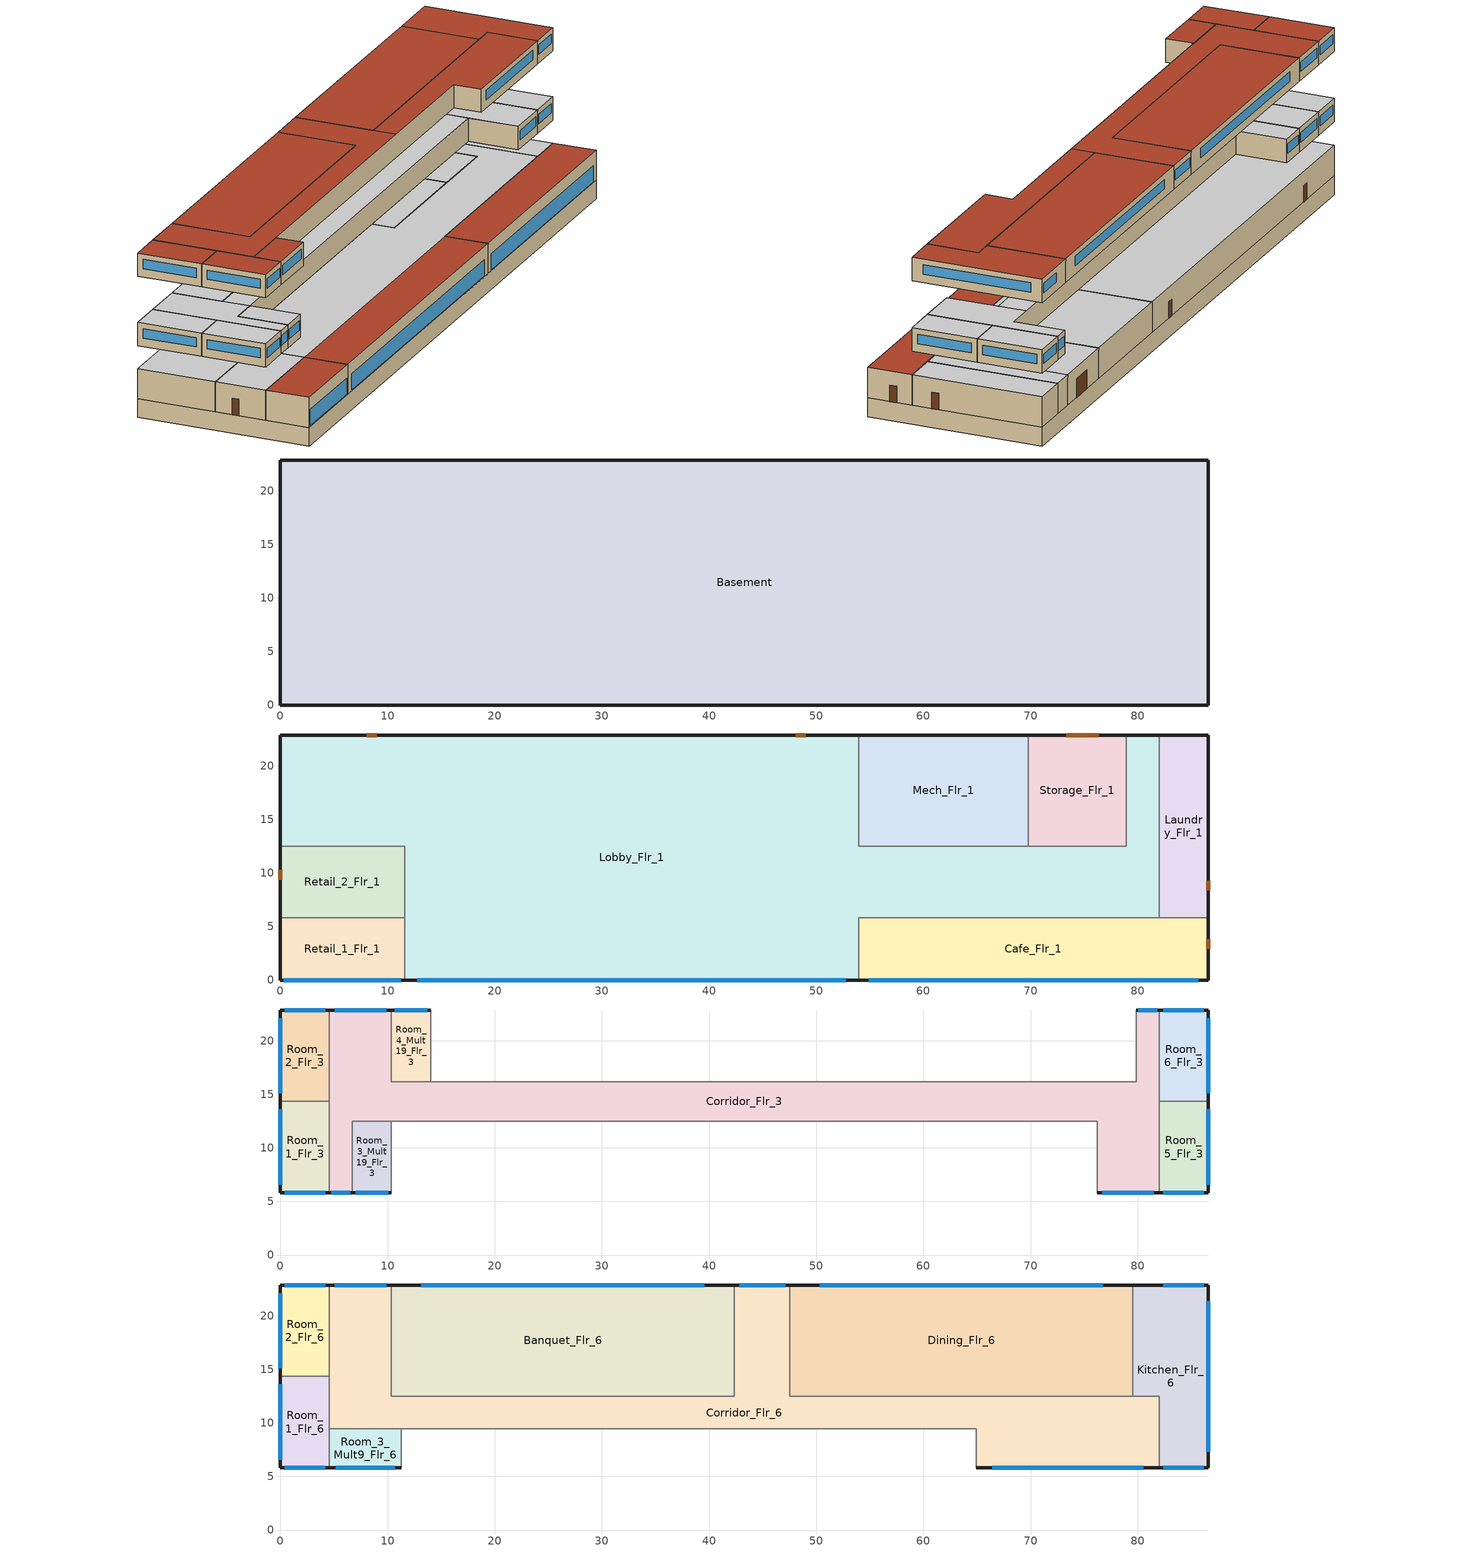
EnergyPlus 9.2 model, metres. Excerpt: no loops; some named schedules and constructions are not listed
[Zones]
Basement
 floor adiabatic (ext-floor-en-std-replaceme-res-replaceme): 86.56,22.86 86.56,0 0,0 0,22.86 z-2.44
 wall ground (Basement_Wall_Cfactor-en-std-replaceme-res-replaceme): 86.56,22.86 0,22.86 0,0 86.56,0 86.56,22.86 z-2.44:0
Retail_1_Flr_1
 floor to Basement (int-floor-en-std-replaceme-res-replaceme): 11.58,5.79 11.58,0 0,0 0,5.79 z0
 wall outside (ext-wall-en-std-replaceme-res-replaceme): 0,5.79 0,0 11.58,0 z0:3.96
 wall to Retail_2_Flr_1 (int-wall-res-replaceme): 11.58,5.79 0,5.79 z0:3.96
 wall to Lobby_Flr_1 (int-wall-res-replaceme): 11.58,0 11.58,5.79 z0:3.96
 window (ext-window-en-std-replaceme): 0.33,0 11.25,0 z0.15:2.29
 roof outside (ext-roof-en-std-replaceme-res-replaceme): 0,5.79 0,0 11.58,0 11.58,5.79 z3.96
Retail_2_Flr_1
 floor to Basement (int-floor-en-std-replaceme-res-replaceme): 11.58,12.5 11.58,5.79 0,5.79 0,12.5 z0
 wall outside (ext-wall-en-std-replaceme-res-replaceme): 0,12.5 0,5.79 z0:3.96
 wall to Lobby_Flr_1 (int-wall-res-replaceme): 11.58,5.79 11.58,12.5 0,12.5 z0:3.96
 door (ext-door-en-std-replaceme): 0,10.28 0,9.37 z0:2.13
 ceiling adiabatic (int-ceiling-en-std-replaceme-res-replaceme): 0,12.5 0,5.79 11.58,5.79 11.58,12.5 z3.96
Mech_Flr_1
 floor to Basement (int-floor-en-std-replaceme-res-replaceme): 69.8,22.86 69.8,12.5 53.95,12.5 53.95,22.86 z0
 wall outside (ext-wall-en-std-replaceme-res-replaceme): 69.8,22.86 53.95,22.86 z0:3.96
 wall to Storage_Flr_1 (int-wall-res-replaceme): 69.8,12.5 69.8,22.86 z0:3.96
 wall to Lobby_Flr_1 (int-wall-res-replaceme): 53.95,22.86 53.95,12.5 69.8,12.5 z0:3.96
 ceiling adiabatic (int-ceiling-en-std-replaceme-res-replaceme): 53.95,22.86 53.95,12.5 69.8,12.5 69.8,22.86 z3.96
Storage_Flr_1
 floor to Basement (int-floor-en-std-replaceme-res-replaceme): 78.94,22.86 78.94,12.5 69.8,12.5 69.8,22.86 z0
 wall outside (ext-wall-en-std-replaceme-res-replaceme): 78.94,22.86 69.8,22.86 z0:3.96
 wall to Lobby_Flr_1 (int-wall-res-replaceme): 69.8,12.5 78.94,12.5 78.94,22.86 z0:3.96
 door (ext-door-en-std-replaceme): 76.37,22.86 73.32,22.86 z0:2.44
 ceiling adiabatic (int-ceiling-en-std-replaceme-res-replaceme): 69.8,22.86 69.8,12.5 78.94,12.5 78.94,22.86 z3.96
Laundry_Flr_1
 floor to Basement (int-floor-en-std-replaceme-res-replaceme): 86.56,22.86 86.56,5.79 81.99,5.79 81.99,22.86 z0
 wall outside (ext-wall-en-std-replaceme-res-replaceme): 86.56,5.79 86.56,22.86 81.99,22.86 z0:3.96
 wall to Cafe_Flr_1 (int-wall-res-replaceme): 81.99,5.79 86.56,5.79 z0:3.96
 wall to Lobby_Flr_1 (int-wall-res-replaceme): 81.99,22.86 81.99,5.79 z0:3.96
 door (ext-door-en-std-replaceme): 86.56,8.36 86.56,9.28 z0:2.13
 ceiling adiabatic (int-ceiling-en-std-replaceme-res-replaceme): 81.99,22.86 81.99,5.79 86.56,5.79 86.56,22.86 z3.96
Cafe_Flr_1
 floor to Basement (int-floor-en-std-replaceme-res-replaceme): 86.56,5.79 86.56,0 53.95,0 53.95,5.79 z0
 wall outside (ext-wall-en-std-replaceme-res-replaceme): 53.95,0 86.56,0 86.56,5.79 z0:3.96
 wall to Lobby_Flr_1 (int-wall-res-replaceme): 81.99,5.79 53.95,5.79 53.95,0 z0:3.96
 window (ext-window-en-std-replaceme): 54.88,0 85.63,0 z0.15:2.29
 door (ext-door-en-std-replaceme): 86.56,2.9 86.56,3.81 z0:2.13
 roof outside (ext-roof-en-std-replaceme-res-replaceme): 53.95,5.79 53.95,0 86.56,0 86.56,5.79 z3.96
Lobby_Flr_1
 floor to Basement (int-floor-en-std-replaceme-res-replaceme): 0,12.5 0,22.86 53.95,22.86 53.95,0 11.58,0 11.58,12.5 z0; 53.95,12.5 78.94,12.5 78.94,22.86 81.99,22.86 81.99,5.79 53.95,5.79 z0
 wall outside (ext-wall-en-std-replaceme-res-replaceme): 53.95,22.86 0,22.86 0,12.5 / 81.99,22.86 78.94,22.86 / 11.58,0 53.95,0 z0:3.96
 window (ext-window-en-std-replaceme): 12.79,0 52.74,0 z0.15:2.29
 door (ext-door-en-std-replaceme): 49,22.86 48.09,22.86 / 8.99,22.86 8.08,22.86 z0:2.13
 ceiling adiabatic (int-ceiling-en-std-replaceme-res-replaceme): 0,12.5 11.58,12.5 11.58,5.79 81.99,5.79 81.99,22.86 78.94,22.86 78.94,12.5 53.95,12.5 53.95,22.86 0,22.86 z3.96
 roof outside (ext-roof-en-std-replaceme-res-replaceme): 11.58,5.79 11.58,0 53.95,0 53.95,5.79 z3.96
Room_1_Flr_3
 floor adiabatic (int-floor-en-std-replaceme-res-replaceme): 4.57,14.33 4.57,5.79 0,5.79 0,14.33 z7.01
 wall outside (ext-wall-en-std-replaceme-res-replaceme): 0,14.33 0,5.79 4.57,5.79 z7.01:10.06
 wall to Room_2_Flr_3 (int-wall-res-replaceme): 4.57,14.33 0,14.33 z7.01:10.06
 wall to Corridor_Flr_3 (int-wall-res-replaceme): 4.57,5.79 4.57,14.33 z7.01:10.06
 window (ext-window-en-std-replaceme): 0.4,5.79 4.17,5.79 / 0,13.58 0,6.54 z8.11:9.33
 ceiling adiabatic (int-ceiling-en-std-replaceme-res-replaceme): 0,14.33 0,5.79 4.57,5.79 4.57,14.33 z10.06
Room_2_Flr_3
 floor adiabatic (int-floor-en-std-replaceme-res-replaceme): 4.57,22.86 4.57,14.33 0,14.33 0,22.86 z7.01
 wall outside (ext-wall-en-std-replaceme-res-replaceme): 4.57,22.86 0,22.86 0,14.33 z7.01:10.06
 wall to Corridor_Flr_3 (int-wall-res-replaceme): 4.57,14.33 4.57,22.86 z7.01:10.06
 window (ext-window-en-std-replaceme): 4.17,22.86 0.4,22.86 / 0,22.11 0,15.07 z8.11:9.33
 ceiling adiabatic (int-ceiling-en-std-replaceme-res-replaceme): 0,22.86 0,14.33 4.57,14.33 4.57,22.86 z10.06
Room_3_Mult19_Flr_3
 floor adiabatic (int-floor-en-std-replaceme-res-replaceme): 10.36,12.5 10.36,5.79 6.71,5.79 6.71,12.5 z7.01
 wall outside (ext-wall-en-std-replaceme-res-replaceme): 6.71,5.79 10.36,5.79 z7.01:10.06
 wall adiabatic (int-wall-res-replaceme): 10.36,5.79 10.36,12.5 6.71,12.5 6.71,5.79 z7.01:10.06
 window (ext-window-en-std-replaceme): 7.03,5.79 10.04,5.79 z8.11:9.33
 ceiling adiabatic (int-ceiling-en-std-replaceme-res-replaceme): 6.71,12.5 6.71,5.79 10.36,5.79 10.36,12.5 z10.06
Room_4_Mult19_Flr_3
 floor adiabatic (int-floor-en-std-replaceme-res-replaceme): 14.02,22.86 14.02,16.15 10.36,16.15 10.36,22.86 z7.01
 wall outside (ext-wall-en-std-replaceme-res-replaceme): 14.02,22.86 10.36,22.86 z7.01:10.06
 wall adiabatic (int-wall-res-replaceme): 10.36,22.86 10.36,16.15 14.02,16.15 14.02,22.86 z7.01:10.06
 window (ext-window-en-std-replaceme): 13.7,22.86 10.68,22.86 z8.11:9.33
 ceiling adiabatic (int-ceiling-en-std-replaceme-res-replaceme): 10.36,22.86 10.36,16.15 14.02,16.15 14.02,22.86 z10.06
Room_5_Flr_3
 floor adiabatic (int-floor-en-std-replaceme-res-replaceme): 86.56,14.33 86.56,5.79 81.99,5.79 81.99,14.33 z7.01
 wall outside (ext-wall-en-std-replaceme-res-replaceme): 81.99,5.79 86.56,5.79 86.56,14.33 z7.01:10.06
 wall to Room_6_Flr_3 (int-wall-res-replaceme): 86.56,14.33 81.99,14.33 z7.01:10.06
 wall to Corridor_Flr_3 (int-wall-res-replaceme): 81.99,14.33 81.99,5.79 z7.01:10.06
 window (ext-window-en-std-replaceme): 86.56,6.54 86.56,13.58 / 82.39,5.79 86.16,5.79 z8.11:9.33
 ceiling adiabatic (int-ceiling-en-std-replaceme-res-replaceme): 81.99,14.33 81.99,5.79 86.56,5.79 86.56,14.33 z10.06
Room_6_Flr_3
 floor adiabatic (int-floor-en-std-replaceme-res-replaceme): 86.56,22.86 86.56,14.33 81.99,14.33 81.99,22.86 z7.01
 wall outside (ext-wall-en-std-replaceme-res-replaceme): 86.56,14.33 86.56,22.86 81.99,22.86 z7.01:10.06
 wall to Corridor_Flr_3 (int-wall-res-replaceme): 81.99,22.86 81.99,14.33 z7.01:10.06
 window (ext-window-en-std-replaceme): 86.16,22.86 82.39,22.86 / 86.56,15.07 86.56,22.11 z8.11:9.33
 ceiling adiabatic (int-ceiling-en-std-replaceme-res-replaceme): 81.99,22.86 81.99,14.33 86.56,14.33 86.56,22.86 z10.06
Corridor_Flr_3
 floor adiabatic (int-floor-en-std-replaceme-res-replaceme): 4.57,5.79 4.57,22.86 10.36,22.86 10.36,12.5 6.71,12.5 6.71,5.79 z7.01; 10.36,16.15 76.2,16.15 76.2,12.5 10.36,12.5 z7.01; 76.2,16.15 79.86,16.15 79.86,22.86 81.99,22.86 81.99,5.79 76.2,5.79 z7.01
 wall outside (ext-wall-en-std-replaceme-res-replaceme): 10.36,22.86 4.57,22.86 / 81.99,22.86 79.86,22.86 / 4.57,5.79 6.71,5.79 / 76.2,5.79 81.99,5.79 z7.01:10.06
 wall adiabatic (int-wall-res-replaceme): 6.71,5.79 6.71,12.5 76.2,12.5 76.2,5.79 / 79.86,22.86 79.86,16.15 10.36,16.15 10.36,22.86 z7.01:10.06
 window (ext-window-en-std-replaceme): 9.86,22.86 5.08,22.86 / 81.81,22.86 80.04,22.86 / 4.76,5.79 6.52,5.79 / 76.71,5.79 81.48,5.79 z8.11:9.33
 ceiling adiabatic (int-ceiling-en-std-replaceme-res-replaceme): 4.57,5.79 6.71,5.79 6.71,12.5 10.36,12.5 10.36,22.86 4.57,22.86 z10.06; 10.36,12.5 76.2,12.5 76.2,16.15 10.36,16.15 z10.06; 76.2,5.79 81.99,5.79 81.99,22.86 79.86,22.86 79.86,16.15 76.2,16.15 z10.06
Room_1_Flr_6
 floor adiabatic (int-floor-en-std-replaceme-res-replaceme): 4.57,14.33 4.57,5.79 0,5.79 0,14.33 z16.15
 wall outside (ext-wall-en-std-replaceme-res-replaceme): 0,14.33 0,5.79 4.57,5.79 z16.15:19.2
 wall to Room_2_Flr_6 (int-wall-res-replaceme): 4.57,14.33 0,14.33 z16.15:19.2
 wall adiabatic (int-wall-res-replaceme): 4.57,5.79 4.57,14.33 z16.15:19.2
 window (ext-window-en-std-replaceme): 0.4,5.79 4.17,5.79 / 0,13.58 0,6.54 z17.26:18.48
 roof outside (ext-roof-en-std-replaceme-res-replaceme): 0,14.33 0,5.79 4.57,5.79 4.57,14.33 z19.2
Room_2_Flr_6
 floor adiabatic (int-floor-en-std-replaceme-res-replaceme): 4.57,22.86 4.57,14.33 0,14.33 0,22.86 z16.15
 wall outside (ext-wall-en-std-replaceme-res-replaceme): 4.57,22.86 0,22.86 0,14.33 z16.15:19.2
 wall adiabatic (int-wall-res-replaceme): 4.57,14.33 4.57,22.86 z16.15:19.2
 window (ext-window-en-std-replaceme): 4.17,22.86 0.4,22.86 / 0,22.11 0,15.07 z17.26:18.48
 roof outside (ext-roof-en-std-replaceme-res-replaceme): 0,22.86 0,14.33 4.57,14.33 4.57,22.86 z19.2
Room_3_Mult9_Flr_6
 floor adiabatic (int-floor-en-std-replaceme-res-replaceme): 11.28,9.45 11.28,5.79 4.57,5.79 4.57,9.45 z16.15
 wall outside (ext-wall-en-std-replaceme-res-replaceme): 4.57,5.79 11.28,5.79 z16.15:19.2
 wall adiabatic (int-wall-res-replaceme): 11.28,5.79 11.28,9.45 4.57,9.45 4.57,5.79 z16.15:19.2
 window (ext-window-en-std-replaceme): 5.16,5.79 10.69,5.79 z17.26:18.48
 roof outside (ext-roof-en-std-replaceme-res-replaceme): 4.57,9.45 4.57,5.79 11.28,5.79 11.28,9.45 z19.2
Banquet_Flr_6
 floor adiabatic (int-floor-en-std-replaceme-res-replaceme): 42.37,22.86 42.37,12.5 10.36,12.5 10.36,22.86 z16.15
 wall outside (ext-wall-en-std-replaceme-res-replaceme): 42.37,22.86 10.36,22.86 z16.15:19.2
 wall to Corridor_Flr_6 (int-wall-res-replaceme): 10.36,22.86 10.36,12.5 42.37,12.5 42.37,22.86 z16.15:19.2
 window (ext-window-en-std-replaceme): 39.57,22.86 13.16,22.86 z17.26:18.48
 roof outside (ext-roof-en-std-replaceme-res-replaceme): 10.36,22.86 10.36,12.5 42.37,12.5 42.37,22.86 z19.2
Dining_Flr_6
 floor adiabatic (int-floor-en-std-replaceme-res-replaceme): 79.55,22.86 79.55,12.5 47.55,12.5 47.55,22.86 z16.15
 wall outside (ext-wall-en-std-replaceme-res-replaceme): 79.55,22.86 47.55,22.86 z16.15:19.2
 wall to Kitchen_Flr_6 (int-wall-res-replaceme): 79.55,12.5 79.55,22.86 z16.15:19.2
 wall adiabatic (int-wall-res-replaceme): 47.55,12.5 79.55,12.5 z16.15:19.2
 wall to Corridor_Flr_6 (int-wall-res-replaceme): 47.55,22.86 47.55,12.5 z16.15:19.2
 window (ext-window-en-std-replaceme): 76.75,22.86 50.35,22.86 z17.26:18.48
 roof outside (ext-roof-en-std-replaceme-res-replaceme): 47.55,22.86 47.55,12.5 79.55,12.5 79.55,22.86 z19.2
Kitchen_Flr_6
 floor adiabatic (int-floor-en-std-replaceme-res-replaceme): 79.55,12.5 79.55,22.86 86.56,22.86 86.56,5.79 81.99,5.79 81.99,12.5 z16.15
 wall outside (ext-wall-en-std-replaceme-res-replaceme): 81.99,5.79 86.56,5.79 86.56,22.86 79.55,22.86 z16.15:19.2
 wall adiabatic (int-wall-res-replaceme): 79.55,12.5 81.99,12.5 z16.15:19.2
 wall to Corridor_Flr_6 (int-wall-res-replaceme): 81.99,12.5 81.99,5.79 z16.15:19.2
 window (ext-window-en-std-replaceme): 86.16,22.86 82.39,22.86 / 86.56,7.29 86.56,21.37 / 82.39,5.79 86.16,5.79 z17.26:18.48
 roof outside (ext-roof-en-std-replaceme-res-replaceme): 79.55,12.5 81.99,12.5 81.99,5.79 86.56,5.79 86.56,22.86 79.55,22.86 z19.2
Corridor_Flr_6
 floor adiabatic (int-floor-en-std-replaceme-res-replaceme): 4.57,9.45 4.57,22.86 10.36,22.86 10.36,12.5 42.37,12.5 42.37,22.86 47.55,22.86 47.55,12.5 81.99,12.5 81.99,5.79 64.92,5.79 64.92,9.45 z16.15
 wall outside (ext-wall-en-std-replaceme-res-replaceme): 10.36,22.86 4.57,22.86 / 47.55,22.86 42.37,22.86 / 64.92,5.79 81.99,5.79 z16.15:19.2
 wall adiabatic (int-wall-res-replaceme): 81.99,12.5 47.55,12.5 / 4.57,22.86 4.57,9.45 64.92,9.45 64.92,5.79 z16.15:19.2
 window (ext-window-en-std-replaceme): 9.86,22.86 5.08,22.86 / 47.09,22.86 42.82,22.86 / 66.42,5.79 80.5,5.79 z17.26:18.48
 roof outside (ext-roof-en-std-replaceme-res-replaceme): 4.57,9.45 47.55,9.45 47.55,22.86 42.37,22.86 42.37,12.5 10.36,12.5 10.36,22.86 4.57,22.86 z19.2; 47.55,9.45 64.92,9.45 64.92,5.79 81.99,5.79 81.99,12.5 47.55,12.5 z19.2
[Building]
BASEHotelLarge: North Axis=0; Terrain=City; Loads Convergence Tolerance Value=0.04; Temperature Convergence Tolerance Value=0.2; Solar Distribution=FullInteriorAndExterior; Maximum Number of Warmup Days=25; Minimum Number of Warmup Days=6
[Site:Location]
New.York-John.F.Kennedy.Intl.AP_NY_USA WMO=744860: Latitude=40.66; Longitude=-73.8; Time Zone=-5; Elevation=7
[SizingPeriod:DesignDay] Day of Month=21; DryBulb Temperature Range Modifier Type=DefaultMultipliers; Humidity Condition Type=Wetbulb; Barometric Pressure=101241; Rain Indicator=No; Snow Indicator=No; Daylight Saving Time Indicator=No
Name | Month | Day Type | Maximum DryBulb Temperature | Daily DryBulb Temperature Range | Wetbulb or DewPoint at Maximum DryBulb | Wind Speed | Wind Direction | Solar Model Indicator | Sky Clearness | ASHRAE Clear Sky Optical Depth for Beam Irradiance taub | ASHRAE Clear Sky Optical Depth for Diffuse Irradiance taud
New.York-John.F.Kennedy.Intl.AP_NY_USA Ann Htg 99.6% Condns DB | 1 | WinterDesignDay | -10.7 | 0 | -10.7 | 7.5 | 320 | ASHRAEClearSky | 0
New.York-John.F.Kennedy.Intl.AP_NY_USA Ann Clg .4% Condns DB=>MWB | 7 | SummerDesignDay | 32.1 | 7.4 | 23.1 | 5.6 | 230 | ASHRAETau |  | 0.541 | 1.8
[Site:GroundTemperature:FCfactorMethod]
January Ground Temperature=14; February Ground Temperature=7.3; March Ground Temperature=3.3; April Ground Temperature=1.2; May Ground Temperature=-0.2; June Ground Temperature=5.6; July Ground Temperature=10.9; August Ground Temperature=16.1; September Ground Temperature=21.7; October Ground Temperature=25; November Ground Temperature=24.8; December Ground Temperature=19.9
[Site:WaterMainsTemperature]
Calculation Method=Correlation; Annual Average Outdoor Air Temperature=12.4667; Maximum Difference In Monthly Average Outdoor Air Temperatures=25.2
[Material]
Std Wood 6inch: Roughness=MediumSmooth; Thickness=0.15; Conductivity=0.12; Density=540; Specific Heat=1210; Thermal Absorptance=0.9; Solar Absorptance=0.7; Visible Absorptance=0.7
[Construction]
InteriorFurnishings: Std Wood 6inch
[Zone] Type=1; Ceiling Height=-9999; Floor Area=autocalculate; Part of Total Floor Area=Yes
Name | Multiplier | Volume
Basement | 1 | 4826.41
Retail_1_Flr_1 | 1 | 265.7636
Retail_2_Flr_1 | 1 | 307.7552
Mech_Flr_1 | 1 | 650.7972
Storage_Flr_1 | 1 | 375.4741
Laundry_Flr_1 | 1 | 309.2236
Cafe_Flr_1 | 1 | 748.3463
Lobby_Flr_1 | 1 | 5183.56
Room_1_Flr_3; Room_5_Flr_3 | 4 | 118.9391
Room_2_Flr_3; Room_6_Flr_3 | 4 | 118.9252
Room_3_Mult19_Flr_3 | 76 | 74.7487
Room_4_Mult19_Flr_3 | 76 | 74.7691
Corridor_Flr_3 | 4 | 1186.91
Room_1_Flr_6 | 1 | 118.9391
Room_2_Flr_6 | 1 | 118.9252
Room_3_Mult9_Flr_6 | 9 | 74.7691
Banquet_Flr_6; Dining_Flr_6 | 1 | 1010.89
Kitchen_Flr_6 | 1 | 314.872
Corridor_Flr_6 | 1 | 1256.16
[InternalMass] Construction=InteriorFurnishings
Name | Zone or ZoneList | Surface Area
Basement_InternalMass_1 | Basement | 3957.66
Retail_1_Flr_1_InternalMass_1 | Retail_1_Flr_1 | 134.1427
Retail_2_Flr_1_InternalMass_1 | Retail_2_Flr_1 | 155.3378
Mech_Flr_1_InternalMass_1 | Mech_Flr_1 | 328.4864
Storage_Flr_1_InternalMass_1 | Storage_Flr_1 | 189.5185
Laundry_Flr_1_InternalMass_1 | Laundry_Flr_1 | 156.0789
Cafe_Flr_1_InternalMass_1 | Cafe_Flr_1 | 377.7238
Lobby_Flr_1_InternalMass_1 | Lobby_Flr_1 | 2616.37
Room_1_Flr_3_InternalMass_1 | Room_1_Flr_3 | 78.044
Room_2_Flr_3_InternalMass_1 | Room_2_Flr_3 | 78.0349
Room_3_Mult19_Flr_3_InternalMass_1 | Room_3_Mult19_Flr_3 | 49.0477
Room_4_Mult19_Flr_3_InternalMass_1 | Room_4_Mult19_Flr_3 | 49.0611
Room_5_Flr_3_InternalMass_1 | Room_5_Flr_3 | 78.044
Room_6_Flr_3_InternalMass_1 | Room_6_Flr_3 | 78.0349
Corridor_Flr_3_InternalMass_1 | Corridor_Flr_3 | 778.8094
Room_1_Flr_6_InternalMass_1 | Room_1_Flr_6 | 78.044
Room_2_Flr_6_InternalMass_1 | Room_2_Flr_6 | 78.0349
Room_3_Mult9_Flr_6_InternalMass_1 | Room_3_Mult9_Flr_6 | 49.0611
Banquet_Flr_6_InternalMass_1 | Banquet_Flr_6 | 663.3149
Dining_Flr_6_InternalMass_1 | Dining_Flr_6 | 663.3149
Kitchen_Flr_6_InternalMass_1 | Kitchen_Flr_6 | 206.6089
Corridor_Flr_6_InternalMass_1 | Corridor_Flr_6 | 824.2494
[People] Number of People Calculation Method=People; Fraction Radiant=0.3; Sensible Heat Fraction=AUTOCALCULATE; Activity Level Schedule=ACTIVITY_SCH; Enable ASHRAE 55 Comfort Warnings=No; Mean Radiant Temperature Calculation Type=ZoneAveraged; Work Efficiency Schedule=WORK_EFF_SCH; Clothing Insulation Calculation Method=ClothingInsulationSchedule; Clothing Insulation Schedule=CLOTHING_SCH; Air Velocity Schedule=AIR_VELO_SCH; Thermal Comfort Model 1 Type=FANGER
Name | Zone or ZoneList | Number of People Schedule | Number of People
Basement People | Basement | BLDG_OCC_SCH | 106.499
Retail_1_Flr_1 People | Retail_1_Flr_1 | BLDG_OCC_SCH | 10.829
Retail_2_Flr_1 People | Retail_2_Flr_1 | BLDG_OCC_SCH | 12.54
Laundry_Flr_1 People | Laundry_Flr_1 | BLDG_OCC_SCH | 8.4
Cafe_Flr_1 People | Cafe_Flr_1 | BLDG_OCC_SCH | 142.3
Lobby_Flr_1 People | Lobby_Flr_1 | BLDG_OCC_SCH | 422.435
Room_1_Flr_3 People | Room_1_Flr_3 | GuestRoom_Occ_Sch | 1.5
Room_2_Flr_3 People | Room_2_Flr_3 | GuestRoom_Occ_Sch | 1.5
Room_3_Mult19_Flr_3 People | Room_3_Mult19_Flr_3 | ALWAYS_OFF | 1.5
Room_4_Mult19_Flr_3 People | Room_4_Mult19_Flr_3 | GuestRoom_Occ_Sch | 1.5
Room_5_Flr_3 People | Room_5_Flr_3 | GuestRoom_Occ_Sch | 1.5
Room_6_Flr_3 People | Room_6_Flr_3 | GuestRoom_Occ_Sch | 1.5
Room_1_Flr_6 People | Room_1_Flr_6 | GuestRoom_Occ_Sch | 1.5
Room_2_Flr_6 People | Room_2_Flr_6 | GuestRoom_Occ_Sch | 1.5
Room_3_Mult9_Flr_6 People | Room_3_Mult9_Flr_6 | GuestRoom_Occ_Sch | 1.5
Banquet_Flr_6 People | Banquet_Flr_6 | BLDG_OCC_SCH | 249.896
Dining_Flr_6 People | Dining_Flr_6 | BLDG_OCC_SCH | 249.896
Kitchen_Flr_6 People | Kitchen_Flr_6 | BLDG_OCC_SCH | 22.238
[Lights] Design Level Calculation Method=Watts/Area; Return Air Fraction=0; Fraction Radiant=0.7; Fraction Visible=0.2; Fraction Replaceable=1; EndUse Subcategory=LightsWired; Return Air Fraction Calculated from Plenum Temperature=No
Name | Zone or ZoneList | Schedule | Watts per Zone Floor Area
Basement_Lights | Basement | BLDG_LIGHT_OFFICE_BSMT_SCH | 6.8889
Retail_1_Flr_1_Lights | Retail_1_Flr_1 | BLDG_LIGHT_SCH | 9.04168
Retail_2_Flr_1_Lights | Retail_2_Flr_1 | BLDG_LIGHT_SCH | 9.04168
Mech_Flr_1_Lights | Mech_Flr_1 | BLDG_LIGHT_MECHANIC_SCH | 10.2257
Storage_Flr_1_Lights | Storage_Flr_1 | BLDG_LIGHT_STORAGE_SCH | 4.09029
Laundry_Flr_1_Lights | Laundry_Flr_1 | BLDG_LIGHT_Misc_SCH | 5.70487
Cafe_Flr_1_Lights | Cafe_Flr_1 | BLDG_LIGHT_Misc_SCH | 6.45835
Lobby_Flr_1_Lights | Lobby_Flr_1 | BLDG_LIGHT_SCH | 5.48959
Room_1_Flr_3_Lights | Room_1_Flr_3 | BLDG_LIGHT_GUESTROOM_SCH | 4.4132
Room_2_Flr_3_Lights | Room_2_Flr_3 | BLDG_LIGHT_GUESTROOM_SCH | 4.4132
Room_3_Mult19_Flr_3_Lights | Room_3_Mult19_Flr_3 | BLDG_LIGHT_GUESTROOM_SCH | 4.4132
Room_4_Mult19_Flr_3_Lights | Room_4_Mult19_Flr_3 | BLDG_LIGHT_GUESTROOM_SCH | 4.4132
Room_5_Flr_3_Lights | Room_5_Flr_3 | BLDG_LIGHT_GUESTROOM_SCH | 4.4132
Room_6_Flr_3_Lights | Room_6_Flr_3 | BLDG_LIGHT_GUESTROOM_SCH | 4.4132
Corridor_Flr_3_Lights | Corridor_Flr_3 | BLDG_LIGHT_CORRIDOR_SCH | 4.4132
Room_1_Flr_6_Lights | Room_1_Flr_6 | BLDG_LIGHT_GUESTROOM_SCH | 4.4132
Room_2_Flr_6_Lights | Room_2_Flr_6 | BLDG_LIGHT_GUESTROOM_SCH | 4.4132
Room_3_Mult9_Flr_6_Lights | Room_3_Mult9_Flr_6 | BLDG_LIGHT_GUESTROOM_SCH | 4.4132
Banquet_Flr_6_Lights | Banquet_Flr_6 | BLDG_LIGHT_Misc_SCH | 6.45835
Dining_Flr_6_Lights | Dining_Flr_6 | BLDG_LIGHT_Misc_SCH | 6.45835
Kitchen_Flr_6_Lights | Kitchen_Flr_6 | BLDG_LIGHT_Misc_SCH | 11.7327
Corridor_Flr_6_Lights | Corridor_Flr_6 | BLDG_LIGHT_CORRIDOR_SCH | 4.4132
[ElectricEquipment] Design Level Calculation Method=EquipmentLevel
Name | Zone or ZoneList | Schedule | Design Level | Fraction Latent | Fraction Radiant | Fraction Lost | EndUse Subcategory
Basement_MiscPlug_Equip | Basement | BASEMENT_EQUIP_SCH | 10646.1 | 0 | 0.5 | 0 | MiscPlug
Retail_1_Flr_1_MiscPlug_Equip | Retail_1_Flr_1 | BLDG_EQUIP_SCH | 721.6879 | 0 | 0.5 | 0 | MiscPlug
Retail_2_Flr_1_MiscPlug_Equip | Retail_2_Flr_1 | BLDG_EQUIP_SCH | 835.7173 | 0 | 0.5 | 0 | MiscPlug
Mech_Flr_1_MiscPlug_Equip | Mech_Flr_1 | BLDG_EQUIP_SCH | 883.6283 | 0 | 0.5 | 0 | MiscPlug
Storage_Flr_1_MiscPlug_Equip | Storage_Flr_1 | BLDG_EQUIP_SCH | 254.9024 | 0 | 0.5 | 0 | MiscPlug
Laundry_Flr_1_MiscPlug_Equip | Laundry_Flr_1 | BLDG_EQUIP_SCH | 4813.47 | 0 | 0.5 | 0 | MiscPlug
Cafe_Flr_1_MiscPlug_Equip | Cafe_Flr_1 | BLDG_EQUIP_SCH | 1016.08 | 0 | 0.5 | 0 | MiscPlug
Lobby_Flr_1_MiscPlug_Equip | Lobby_Flr_1 | BLDG_EQUIP_SCH | 10557.1 | 0 | 0.5 | 0 | MiscPlug
Room_1_Flr_3_PlugMisc_Equip | Room_1_Flr_3 | Guestroom_Eqp_Sch_Adva | 263.3986 | 0 | 0.5 | 0 | MiscPlug
Room_2_Flr_3_PlugMisc_Equip | Room_2_Flr_3 | Guestroom_Eqp_Sch_Adva | 263.3678 | 0 | 0.5 | 0 | MiscPlug
Room_3_Mult19_Flr_3_PlugMisc_Equip | Room_3_Mult19_Flr_3 | Guestroom_Eqp_Sch_Adva | 257.9908 | 0 | 0.5 | 0 | MiscPlug
Room_4_Mult19_Flr_3_PlugMisc_Equip | Room_4_Mult19_Flr_3 | Guestroom_Eqp_Sch_Adva | 258.0614 | 0 | 0.5 | 0 | MiscPlug
Room_5_Flr_3_PlugMisc_Equip | Room_5_Flr_3 | Guestroom_Eqp_Sch_Adva | 263.3986 | 0 | 0.5 | 0 | MiscPlug
Room_6_Flr_3_PlugMisc_Equip | Room_6_Flr_3 | Guestroom_Eqp_Sch_Adva | 263.3678 | 0 | 0.5 | 0 | MiscPlug
Room_1_Flr_6_PlugMisc_Equip | Room_1_Flr_6 | Guestroom_Eqp_Sch_Adva | 263.3986 | 0 | 0.5 | 0 | MiscPlug
Room_2_Flr_6_PlugMisc_Equip | Room_2_Flr_6 | Guestroom_Eqp_Sch_Adva | 263.3678 | 0 | 0.5 | 0 | MiscPlug
Room_3_Mult9_Flr_6_PlugMisc_Equip | Room_3_Mult9_Flr_6 | Guestroom_Eqp_Sch_Adva | 258.0614 | 0 | 0.5 | 0 | MiscPlug
Banquet_Flr_6_MiscPlug_Equip | Banquet_Flr_6 | Kitchen_Elec_Equip_SCH | 22493 | 0 | 0.5 | 0 | Cooking
Dining_Flr_6_MiscPlug_Equip | Dining_Flr_6 | Kitchen_Elec_Equip_SCH | 22493 | 0 | 0.5 | 0 | Cooking
Kitchen_Flr_6_MiscElec_Equip | Kitchen_Flr_6 | Kitchen_Elec_Equip_SCH | 52482.8 | 0.2 | 0.5 | 0.1 | Cooking
Kitchen_Flr_6_Reach-in-Freezer | Kitchen_Flr_6 | Always_on | 277.5 | 0 | 0.25 | 0 | ReachInFreezer
Kitchen_Flr_6_Reach-in-Refrigerator | Kitchen_Flr_6 | Always_on | 156.7 | 0 | 0.25 | 0 | ReachInRefrigerator
[GasEquipment] Design Level Calculation Method=EquipmentLevel
Name | Zone or ZoneList | Schedule | Design Level | Fraction Latent | Fraction Radiant | Fraction Lost | EndUse Subcategory
Laundry_Flr_1_MiscGas_Equip | Laundry_Flr_1 | BLDG_EQUIP_SCH | 41817.4 | 0 | 0.5 | 0 | Laundry
Kitchen_Flr_6_MiscGas_Equip | Kitchen_Flr_6 | Kitchen_Gas_Equip_SCH | 249920 | 0.1 | 0.2 | 0.7 | Cooking
[Daylighting:Controls] Daylighting Method=SplitFlux; Lighting Control Type=Continuousoff; Minimum Input Power Fraction for Continuous or ContinuousOff Dimming Control=0.2; Minimum Light Output Fraction for Continuous or ContinuousOff Dimming Control=0.2; Number of Stepped Control Steps=3; Probability Lighting will be Reset When Needed in Manual Stepped Control=1; Maximum Allowable Discomfort Glare Index=22
Name | Zone | Glare Calculation Daylighting Reference Point | Glare Calculation Azimuth Angle of View Direction Clockwise from Zone yAxis | Daylighting Reference Point 1 | Fraction of Zone Controlled by Reference Point 1 | Illuminance Setpoint at Reference Point 1 | Daylighting Reference Point 2 | Fraction of Zone Controlled by Reference Point 2 | Illuminance Setpoint at Reference Point 2
Lobby_Flr_1_DaylCtrl | Lobby_Flr_1 | Lobby_Flr_1_DaylRefPt1 | 180 | Lobby_Flr_1_DaylRefPt1 | 0.07 | 269 | Lobby_Flr_1_DaylRefPt2 | 0.07 | 269
Cafe_Flr_1_DaylCtrl | Cafe_Flr_1 | Cafe_Flr_1_DaylRefPt1 | 180 | Cafe_Flr_1_DaylRefPt1 | 0.39 | 215 | Cafe_Flr_1_DaylRefPt2 | 0.39 | 215
Dining_Flr_6_DaylCtrl | Dining_Flr_6 | Dining_Flr_6_DaylRefPt1 | 0 | Dining_Flr_6_DaylRefPt1 | 0.2 | 215 | Dining_Flr_6_DaylRefPt2 | 0.2 | 215
Banquet_Flr_6_DaylCtrl | Banquet_Flr_6 | Banquet_Flr_6_DaylRefPt1 | 0 | Banquet_Flr_6_DaylRefPt1 | 0.2 | 215 | Banquet_Flr_6_DaylRefPt2 | 0.2 | 215
[ZoneInfiltration:DesignFlowRate] Schedule=INFIL_QUARTER_ON_SCH; Design Flow Rate Calculation Method=Flow/ExteriorArea; Constant Term Coefficient=1; Temperature Term Coefficient=0; Velocity Term Coefficient=0; Velocity Squared Term Coefficient=0
Name | Zone or ZoneList | Flow per Exterior Surface Area
Retail_1_Flr_1_Infiltration | Retail_1_Flr_1 | 0.00056896
Retail_2_Flr_1_Infiltration | Retail_2_Flr_1 | 0.00056896
Mech_Flr_1_Infiltration | Mech_Flr_1 | 0.00056896
Storage_Flr_1_Infiltration | Storage_Flr_1 | 0.00056896
Laundry_Flr_1_Infiltration | Laundry_Flr_1 | 0.00056896
Cafe_Flr_1_Infiltration | Cafe_Flr_1 | 0.00056896
Lobby_Flr_1_Infiltration | Lobby_Flr_1 | 0.00056896
Room_1_Flr_3_Infiltration | Room_1_Flr_3 | 0.00056896
Room_2_Flr_3_Infiltration | Room_2_Flr_3 | 0.00056896
Room_3_Mult19_Flr_3_Infiltration | Room_3_Mult19_Flr_3 | 0.00056896
Room_4_Mult19_Flr_3_Infiltration | Room_4_Mult19_Flr_3 | 0.00056896
Room_5_Flr_3_Infiltration | Room_5_Flr_3 | 0.00056896
Room_6_Flr_3_Infiltration | Room_6_Flr_3 | 0.00056896
Corridor_Flr_3_Infiltration | Corridor_Flr_3 | 0.00056896
Room_1_Flr_6_Infiltration | Room_1_Flr_6 | 0.000287837
Room_2_Flr_6_Infiltration | Room_2_Flr_6 | 0.000287837
Room_3_Mult9_Flr_6_Infiltration | Room_3_Mult9_Flr_6 | 0.000258592
Banquet_Flr_6_Infiltration | Banquet_Flr_6 | 0.000129325
Dining_Flr_6_Infiltration | Dining_Flr_6 | 0.000129325
Kitchen_Flr_6_Infiltration | Kitchen_Flr_6 | 0.000260641
Corridor_Flr_6_Infiltration | Corridor_Flr_6 | 9.77473e-05
[ZoneVentilation:WindandStackOpenArea] Opening Area=0.02; Opening Area Fraction Schedule=Sliding_Doors_Ventilation_Availability_SCH; Opening Effectiveness=autocalculate; Height Difference=9.6007; Discharge Coefficient for Opening=autocalculate; Minimum Indoor Temperature=18.89; Maximum Indoor Temperature=25.56; Delta Temperature=-100; Minimum Outdoor Temperature=15.56; Maximum Outdoor Temperature=26.67; Maximum Wind Speed=40
Name | Zone | Effective Angle
ROOM_1_FLR_3 Sliding Door Ventilation | ROOM_1_FLR_3 | 180
ROOM_2_FLR_3 Sliding Door Ventilation | ROOM_2_FLR_3 | 0
ROOM_3_MULT19_FLR_3 Sliding Door Ventilation | ROOM_3_MULT19_FLR_3 | 180
ROOM_4_MULT19_FLR_3 Sliding Door Ventilation | ROOM_4_MULT19_FLR_3 | 0
ROOM_5_FLR_3 Sliding Door Ventilation | ROOM_5_FLR_3 | 180
ROOM_6_FLR_3 Sliding Door Ventilation | ROOM_6_FLR_3 | 0
ROOM_1_FLR_6 Sliding Door Ventilation | ROOM_1_FLR_6 | 180
ROOM_2_FLR_6 Sliding Door Ventilation | ROOM_2_FLR_6 | 0
ROOM_3_MULT9_FLR_6 Sliding Door Ventilation | ROOM_3_MULT9_FLR_6 | 180
[Exterior:Lights]
Exterior Facade Lighting: Schedule=Exterior_Lgt_ALWAYS_ON; Design Level=11632.5; Control Option=AstronomicalClock; EndUse Subcategory=General
[Exterior:FuelEquipment] Fuel Use Type=Electricity
Name | Schedule | Design Level | EndUse Subcategory
Elevators | BLDG_ELEVATORS | 122222 | ElevatorLift
Elevators_Lights_Fan | ELEV_LIGHT_FAN_SCH_ADD_DF | 375.9 | ElevatorLightsFan
[HVACTemplate:Thermostat] Heating Setpoint Schedule=HTGSETP_SCH; Cooling Setpoint Schedule=CLGSETP_SCH
dual_thermostat_Basement; dual_thermostat_Retail_1_Flr_1; dual_thermostat_Retail_2_Flr_1; dual_thermostat_Mech_Flr_1; dual_thermostat_Storage_Flr_1; dual_thermostat_Laundry_Flr_1; dual_thermostat_Cafe_Flr_1; dual_thermostat_Lobby_Flr_1; dual_thermostat_Room_1_Flr_3; dual_thermostat_Room_2_Flr_3; dual_thermostat_Room_3_Mult19_Flr_3; dual_thermostat_Room_4_Mult19_Flr_3; dual_thermostat_Room_5_Flr_3; dual_thermostat_Room_6_Flr_3
[HVACTemplate:Zone:IdealLoadsAirSystem] System Availability Schedule=ALWAYS_ON; Maximum Heating Supply Air Temperature=40; Minimum Cooling Supply Air Temperature=12.8; Maximum Heating Supply Air Humidity Ratio=0.008; Minimum Cooling Supply Air Humidity Ratio=0.0085; Heating Limit=LimitFlowRateAndCapacity; Maximum Heating Air Flow Rate=autosize; Maximum Sensible Heating Capacity=autosize; Cooling Limit=LimitFlowRateAndCapacity; Maximum Cooling Air Flow Rate=autosize; Maximum Total Cooling Capacity=autosize; Heating Availability Schedule=ALWAYS_ON; Cooling Availability Schedule=ALWAYS_ON; Dehumidification Control Type=ConstantSensibleHeatRatio; Cooling Sensible Heat Ratio=0.7; Humidification Control Type=None; Humidification Setpoint=65; Outdoor Air Flow Rate per Person=0.00944; Outdoor Air Flow Rate per Zone=0; Demand Controlled Ventilation Type=None; Outdoor Air Economizer Type=DifferentialDrybulb; Heat Recovery Type=None; Sensible Heat Recovery Effectiveness=0.7; Latent Heat Recovery Effectiveness=0.65
Name | Template Thermostat | Outdoor Air Method | Outdoor Air Flow Rate per Zone Floor Area
Basement | dual_thermostat_Basement | Sum | 0.000431633
Retail_1_Flr_1 | dual_thermostat_Retail_1_Flr_1 | Sum | 0.00118064
Retail_2_Flr_1 | dual_thermostat_Retail_2_Flr_1 | Sum | 0.00118064
Mech_Flr_1 | dual_thermostat_Mech_Flr_1 | Sum | 0
Storage_Flr_1 | dual_thermostat_Storage_Flr_1 | Sum | 0.000609365
Laundry_Flr_1 | dual_thermostat_Laundry_Flr_1 | Sum | 0
Cafe_Flr_1 | dual_thermostat_Cafe_Flr_1 | Sum | 0.000914047
Lobby_Flr_1 | dual_thermostat_Lobby_Flr_1 | Sum | 0.00144724
Room_1_Flr_3 | dual_thermostat_Room_1_Flr_3 | Flow/Area | 0.000395372
Room_2_Flr_3 | dual_thermostat_Room_2_Flr_3 | Flow/Area | 0.000395372
Room_3_Mult19_Flr_3 | dual_thermostat_Room_3_Mult19_Flr_3 | Flow/Area | 0.000448954
Room_4_Mult19_Flr_3 | dual_thermostat_Room_4_Mult19_Flr_3 | Flow/Area | 0.000448954
Room_5_Flr_3 | dual_thermostat_Room_5_Flr_3 | Flow/Area | 0.000395372
Room_6_Flr_3 | dual_thermostat_Room_6_Flr_3 | Flow/Area | 0.000395372
Corridor_Flr_3 | dual_thermostat_Corridor_Flr_3 | Sum | 0.000304682
Room_1_Flr_6 | dual_thermostat_Room_1_Flr_6 | Flow/Area | 0.000395372
Room_2_Flr_6 | dual_thermostat_Room_2_Flr_6 | Flow/Area | 0.000395372
Room_3_Mult9_Flr_6 | dual_thermostat_Room_3_Mult9_Flr_6 | Flow/Area | 0.000448954
Banquet_Flr_6 | dual_thermostat_Banquet_Flr_6 | Sum | 0.00358002
Dining_Flr_6 | dual_thermostat_Dining_Flr_6 | Sum | 0.00358002
Kitchen_Flr_6 | dual_thermostat_Kitchen_Flr_6 | Sum | 0.00355463
Corridor_Flr_6 | dual_thermostat_Corridor_Flr_6 | Sum | 0.000304682
[WaterHeater:Mixed] Deadband Temperature Difference=2; Maximum Temperature Limit=82.2222; Heater Control Type=Cycle; Heater Minimum Capacity=0; Off Cycle Parasitic Heat Fraction to Tank=0; Ambient Temperature Indicator=Zone
Name | Tank Volume | Setpoint Temperature Schedule | Heater Maximum Capacity | Heater Fuel Type | Heater Thermal Efficiency | Off Cycle Parasitic Fuel Type | Ambient Temperature Zone | Off Cycle Loss Coefficient to Ambient Temperature | On Cycle Loss Coefficient to Ambient Temperature | Peak Use Flow Rate | Use Flow Rate Fraction Schedule | Cold Water Supply Temperature Schedule
SHW Booster Water Heater | 0.0227125 | Booster Water Setpoint Temp Schedule | 8000 | Electricity | 1 | Electricity | KITCHEN_FLR_6 | 1.05316 | 1.05316 | 8.391e-05 | BLDG_SWH_SCH | Booster Water Inlet Temp Schedule
SWH Laundry | 1.13562 | Laundry Setpoint Temp Schedule | 87921.32 | NaturalGas | 0.803989 | NaturalGas | BASEMENT | 11.2541 | 11.2541 | 0.00193027 | LAUNDRY_SWH_SCH
[EnergyManagementSystem:Sensor] OutputVariable or OutputMeter=Zone Ventilation Standard Density Volume Flow Rate
Name | OutputVariable or OutputMeter Index Key
ROOM_3_MULT19_FLR_3_Sliding_Door_Ventilation_Sensor | ROOM_3_MULT19_FLR_3
ROOM_4_MULT19_FLR_3_Sliding_Door_Ventilation_Sensor | ROOM_4_MULT19_FLR_3
[Schedule:Compact]
BLDG_LIGHT_CORRIDOR_SCH: Through: 12/31, For: Weekdays, Until: 1:00, 0.108459, Until: 2:00, 0.0813443, Until: 5:00, 0.0542295, Until: 6:00, 0.108459, Until: 7:00, 0.216918, Until: 8:00, 0.271147, Until: 10:00, 0.216918, Until: 18:00, 0.135574, Until: 19:00, 0.325377, Until: 20:00, 0.433836, Until: 21:00, 0.488065, Until: 22:00, 0.433836, Until: 23:00, 0.325377, Until: 24:00, 0.162689, For: Saturday, Until: 2:00, 0.108459, Until: 6:00, 0.0542295, Until: 8:00, 0.162689, Until: 10:00, 0.216918, Until: 11:00, 0.162689, Until: 18:00, 0.135574, Until: 19:00, 0.325377, Until: 22:00, 0.379607, Until: 23:00, 0.325377, Until: 24:00, 0.162689, For: SummerDesignDay, Until: 24:00, 1, For: WinterDesignDay, Until: 24:00, 0, For: Sunday Holidays AllOtherDays, Until: 2:00, 0.162689, Until: 6:00, 0.108459, Until: 7:00, 0.162689, Until: 9:00, 0.216918, Until: 13:00, 0.162689, Until: 18:00, 0.108459, Until: 19:00, 0.271147, Until: 20:00, 0.379607, Until: 21:00, 0.433836, Until: 22:00, 0.325377, Until: 23:00, 0.271147, Until: 24:00, 0.162689
BLDG_LIGHT_GUESTROOM_SCH: Through: 12/31, For: Weekdays, Until: 1:00, 0.11, Until: 2:00, 0.09, Until: 5:00, 0.06, Until: 6:00, 0.11, Until: 7:00, 0.35, Until: 8:00, 0.45, Until: 10:00, 0.35, Until: 16:00, 0.05, Until: 17:00, 0.064, Until: 18:00, 0.07, Until: 19:00, 0.54, Until: 20:00, 0.71, Until: 21:00, 0.8, Until: 22:00, 0.71, Until: 23:00, 0.54, Until: 24:00, 0.26, For: Saturday Sunday Holidays, Until: 2:00, 0.13, Until: 6:00, 0.06, Until: 8:00, 0.33, Until: 9:00, 0.45, Until: 10:00, 0.186667, Until: 11:00, 0.062121, Until: 17:00, 0.05, Until: 18:00, 0.0825, Until: 19:00, 0.68, Until: 22:00, 0.8, Until: 23:00, 0.68, Until: 24:00, 0.33, For: WinterDesignDay, Until: 24:00, 0, For: SummerDesignDay CustomDay1 CustomDay2, Until: 24:00, 1
BLDG_LIGHT_MECHANIC_SCH; BLDG_LIGHT_MISC_SCH; BLDG_LIGHT_SCH: Through: 12/31, For: Weekdays, Until: 1:00, 0.2, Until: 2:00, 0.15, Until: 5:00, 0.1, Until: 6:00, 0.2, Until: 7:00, 0.4, Until: 8:00, 0.5, Until: 10:00, 0.4, Until: 18:00, 0.25, Until: 19:00, 0.6, Until: 20:00, 0.8, Until: 21:00, 0.9, Until: 22:00, 0.8, Until: 23:00, 0.6, Until: 24:00, 0.3, For: Saturday, Until: 2:00, 0.2, Until: 6:00, 0.1, Until: 8:00, 0.3, Until: 10:00, 0.4, Until: 11:00, 0.3, Until: 18:00, 0.25, Until: 19:00, 0.6, Until: 22:00, 0.7, Until: 23:00, 0.6, Until: 24:00, 0.3, For: SummerDesignDay, Until: 24:00, 1, For: WinterDesignDay, Until: 24:00, 0, For: Sunday Holidays AllOtherDays, Until: 2:00, 0.3, Until: 6:00, 0.2, Until: 7:00, 0.3, Until: 9:00, 0.4, Until: 13:00, 0.3, Until: 18:00, 0.2, Until: 19:00, 0.5, Until: 20:00, 0.7, Until: 21:00, 0.8, Until: 22:00, 0.6, Until: 23:00, 0.5, Until: 24:00, 0.3
BLDG_LIGHT_OFFICE_BSMT_SCH: Through: 12/31, For: Weekdays, Until: 1:00, 0.178838, Until: 2:00, 0.134128, Until: 5:00, 0.0894188, Until: 6:00, 0.178838, Until: 7:00, 0.357675, Until: 8:00, 0.447094, Until: 10:00, 0.357675, Until: 18:00, 0.223547, Until: 19:00, 0.536512, Until: 20:00, 0.71535, Until: 21:00, 0.804769, Until: 22:00, 0.71535, Until: 23:00, 0.536512, Until: 24:00, 0.268256, For: Saturday, Until: 2:00, 0.178838, Until: 6:00, 0.0894188, Until: 8:00, 0.268256, Until: 10:00, 0.357675, Until: 11:00, 0.268256, Until: 18:00, 0.223547, Until: 19:00, 0.536512, Until: 22:00, 0.625931, Until: 23:00, 0.536512, Until: 24:00, 0.268256, For: SummerDesignDay, Until: 24:00, 1, For: WinterDesignDay, Until: 24:00, 0, For: Sunday Holidays AllOtherDays, Until: 2:00, 0.268256, Until: 6:00, 0.178838, Until: 7:00, 0.268256, Until: 9:00, 0.357675, Until: 13:00, 0.268256, Until: 18:00, 0.178838, Until: 19:00, 0.447094, Until: 20:00, 0.625931, Until: 21:00, 0.71535, Until: 22:00, 0.536512, Until: 23:00, 0.447094, Until: 24:00, 0.268256
BLDG_LIGHT_STORAGE_SCH: Through: 12/31, For: Weekdays, Until: 1:00, 0.088996, Until: 2:00, 0.066747, Until: 5:00, 0.044498, Until: 6:00, 0.088996, Until: 7:00, 0.177992, Until: 8:00, 0.22249, Until: 10:00, 0.177992, Until: 18:00, 0.111245, Until: 19:00, 0.266988, Until: 20:00, 0.355984, Until: 21:00, 0.400482, Until: 22:00, 0.355984, Until: 23:00, 0.266988, Until: 24:00, 0.133494, For: Saturday, Until: 2:00, 0.088996, Until: 6:00, 0.044498, Until: 8:00, 0.133494, Until: 10:00, 0.177992, Until: 11:00, 0.133494, Until: 18:00, 0.111245, Until: 19:00, 0.266988, Until: 22:00, 0.311486, Until: 23:00, 0.266988, Until: 24:00, 0.133494, For: SummerDesignDay, Until: 24:00, 1, For: WinterDesignDay, Until: 24:00, 0, For: Sunday Holidays AllOtherDays, Until: 2:00, 0.133494, Until: 6:00, 0.088996, Until: 7:00, 0.133494, Until: 9:00, 0.177992, Until: 13:00, 0.133494, Until: 18:00, 0.088996, Until: 19:00, 0.22249, Until: 20:00, 0.311486, Until: 21:00, 0.355984, Until: 22:00, 0.266988, Until: 23:00, 0.22249, Until: 24:00, 0.133494
BASEMENT_EQUIP_SCH: Through: 12/31, For: Weekdays, Until: 01:00, 0.285724, Until: 02:00, 0.238104, Until: 05:00, 0.190483, Until: 06:00, 0.285724, Until: 07:00, 0.476207, Until: 08:00, 0.571449, Until: 10:00, 0.476207, Until: 18:00, 0.333345, Until: 19:00, 0.66669, Until: 20:00, 0.857173, Until: 21:00, 0.904794, Until: 22:00, 0.857173, Until: 23:00, 0.66669, Until: 24:00, 0.380966, For: Saturday, Until: 02:00, 0.285724, Until: 06:00, 0.190483, Until: 08:00, 0.380966, Until: 10:00, 0.476207, Until: 11:00, 0.380966, Until: 18:00, 0.333345, Until: 19:00, 0.66669, Until: 22:00, 0.761931, Until: 23:00, 0.66669, Until: 24:00, 0.380966, For: SummerDesignDay, Until: 24:00, 1, For: WinterDesignDay, Until: 24:00, 0, For: Sunday Holidays AllOtherDays, Until: 02:00, 0.380966, Until: 06:00, 0.285724, Until: 07:00, 0.380966, Until: 09:00, 0.476207, Until: 13:00, 0.380966, Until: 18:00, 0.285724, Until: 19:00, 0.571449, Until: 20:00, 0.761931, Until: 21:00, 0.857173, Until: 22:00, 0.66669, Until: 23:00, 0.571449, Until: 24:00, 0.380966
BLDG_EQUIP_SCH: Through: 12/31, For: Weekdays, Until: 01:00, 0.3, Until: 02:00, 0.25, Until: 05:00, 0.2, Until: 06:00, 0.3, Until: 07:00, 0.5, Until: 08:00, 0.6, Until: 10:00, 0.5, Until: 18:00, 0.35, Until: 19:00, 0.7, Until: 20:00, 0.9, Until: 21:00, 0.95, Until: 22:00, 0.9, Until: 23:00, 0.7, Until: 24:00, 0.4, For: Saturday, Until: 02:00, 0.3, Until: 06:00, 0.2, Until: 08:00, 0.4, Until: 10:00, 0.5, Until: 11:00, 0.4, Until: 18:00, 0.35, Until: 19:00, 0.7, Until: 22:00, 0.8, Until: 23:00, 0.7, Until: 24:00, 0.4, For: SummerDesignDay, Until: 24:00, 1, For: WinterDesignDay, Until: 24:00, 0, For: Sunday Holidays AllOtherDays, Until: 02:00, 0.4, Until: 06:00, 0.3, Until: 07:00, 0.4, Until: 09:00, 0.5, Until: 13:00, 0.4, Until: 18:00, 0.3, Until: 19:00, 0.6, Until: 20:00, 0.8, Until: 21:00, 0.9, Until: 22:00, 0.7, Until: 23:00, 0.6, Until: 24:00, 0.4
GuestRoom_Eqp_Sch_Adva: Through: 12/31, For: Weekdays, Until: 06:00, 0.17, Until: 07:00, 0.62, Until: 08:00, 0.9, Until: 10:00, 0.43, Until: 16:00, 0.12, Until: 17:00, 0.19, Until: 19:00, 0.48, Until: 20:00, 0.46, Until: 21:00, 0.62, Until: 22:00, 0.69, Until: 23:00, 0.34, Until: 24:00, 0.17, For: Saturday Sunday Holidays, Until: 06:00, 0.17, Until: 07:00, 0.3, Until: 08:00, 0.62, Until: 09:00, 0.9, Until: 10:00, 0.62, Until: 16:00, 0.13, Until: 17:00, 0.21, Until: 18:00, 0.4, Until: 19:00, 0.48, Until: 20:00, 0.46, Until: 21:00, 0.62, Until: 22:00, 0.69, Until: 23:00, 0.34, Until: 24:00, 0.17, For: WinterDesignDay, Until: 24:00, 0, For: SummerDesignDay CustomDay1 CustomDay2, Until: 24:00, 1
Kitchen_Elec_Equip_SCH: Through: 12/31, For: Weekday, Until: 06:00, 0.1, Until: 07:00, 0.25, Until: 24:00, 0.3, For: Saturday, Until: 06:00, 0.1, Until: 07:00, 0.25, Until: 24:00, 0.3, For: SummerDesignDay, Until: 24:00, 0.3, For: WinterDesignDay, Until: 24:00, 0, For: Sunday Holidays AllOtherDays, Until: 06:00, 0.1, Until: 07:00, 0.25, Until: 24:00, 0.3
Kitchen_Gas_Equip_SCH: Through: 12/31, For: Weekdays Saturday, Until: 05:00, 0.02, Until: 06:00, 0.05, Until: 07:00, 0.1, Until: 08:00, 0.15, Until: 09:00, 0.2, Until: 10:00, 0.15, Until: 13:00, 0.25, Until: 14:00, 0.2, Until: 15:00, 0.15, Until: 16:00, 0.2, Until: 19:00, 0.3, Until: 21:00, 0.2, Until: 22:00, 0.15, Until: 23:00, 0.1, Until: 24:00, 0.05, For: SummerDesignDay, Until: 24:00, 0.25, For: WinterDesignDay, Until: 24:00, 0, For: Sunday Holidays AllOtherDays, Until: 05:00, 0.02, Until: 06:00, 0.05, Until: 07:00, 0.1, Until: 08:00, 0.15, Until: 09:00, 0.2, Until: 10:00, 0.15, Until: 13:00, 0.25, Until: 14:00, 0.2, Until: 15:00, 0.15, Until: 16:00, 0.2, Until: 19:00, 0.3, Until: 21:00, 0.2, Until: 22:00, 0.15, Until: 23:00, 0.1, Until: 24:00, 0.05
BLDG_ELEVATORS; ELEV_LIGHT_FAN_SCH_ADD_DF: Through: 12/31, For: SummerDesignday, Until: 24:00, 0.5, For: WinterDesignDay, Until: 24:00, 0.05, For: AllOtherDays, Until: 04:00, 0.05, Until: 05:00, 0.1, Until: 06:00, 0.2, Until: 07:00, 0.4, Until: 09:00, 0.5, Until: 10:00, 0.35, Until: 16:00, 0.15, Until: 17:00, 0.35, Until: 19:00, 0.5, Until: 21:00, 0.4, Until: 22:00, 0.3, Until: 23:00, 0.2, Until: 24:00, 0.1
BLDG_OCC_SCH: Through: 12/31, For: Weekdays, Until: 06:00, 0.9, Until: 07:00, 0.7, Until: 09:00, 0.4, Until: 15:00, 0.2, Until: 16:00, 0.3, Until: 19:00, 0.5, Until: 21:00, 0.7, Until: 22:00, 0.8, Until: 24:00, 0.9, For: SummerDesignDay, Until: 24:00, 1, For: Saturday, Until: 06:00, 0.9, Until: 07:00, 0.7, Until: 09:00, 0.5, Until: 17:00, 0.3, Until: 18:00, 0.5, Until: 21:00, 0.6, Until: 24:00, 0.7, For: WinterDesignDay, Until: 24:00, 0, For: Sunday Holidays AllOtherDays, Until: 08:00, 0.7, Until: 11:00, 0.5, Until: 13:00, 0.3, Until: 16:00, 0.2, Until: 17:00, 0.3, Until: 19:00, 0.4, Until: 21:00, 0.6, Until: 24:00, 0.8
GuestRoom_Occ_Sch: Through: 12/31, For: Weekdays, Until: 06:00, 1, Until: 07:00, 0.77, Until: 09:00, 0.43, Until: 15:00, 0.2, Until: 16:00, 0.31, Until: 19:00, 0.54, Until: 21:00, 0.77, Until: 22:00, 0.89, Until: 24:00, 1, For: Saturday Sunday Holidays, Until: 06:00, 1, Until: 07:00, 0.77, Until: 09:00, 0.53, Until: 17:00, 0.3, Until: 18:00, 0.53, Until: 19:00, 0.54, Until: 21:00, 0.65, Until: 24:00, 0.77, For: WinterDesignDay, Until: 24:00, 0, For: SummerDesignDay CustomDay1 CustomDay2, Until: 24:00, 1
INFIL_QUARTER_ON_SCH: Through: 12/31, For: AllDays, Until: 24:00, 0.25
Booster Water Inlet Temp Schedule: THROUGH: 12/31, FOR: AllDays, UNTIL: 24:00, 60
Booster Water Setpoint Temp Schedule; Laundry Setpoint Temp Schedule: THROUGH: 12/31, FOR: AllDays, UNTIL: 24:00, 82.22
LAUNDRY_SWH_SCH: THROUGH: 12/31, FOR: AllDays, UNTIL: 17:00, 0, UNTIL: 24:00, 1
BLDG_SWH_SCH: Through: 12/31, For: Weekdays SummerDesignDay, Until: 01:00, 0.2, Until: 04:00, 0.15, Until: 05:00, 0.2, Until: 06:00, 0.25, Until: 07:00, 0.5, Until: 08:00, 0.6, Until: 09:00, 0.55, Until: 10:00, 0.45, Until: 11:00, 0.4, Until: 12:00, 0.45, Until: 13:00, 0.4, Until: 14:00, 0.35, Until: 17:00, 0.3, Until: 18:00, 0.4, Until: 19:00, 0.55, Until: 20:00, 0.6, Until: 21:00, 0.5, Until: 22:00, 0.55, Until: 23:00, 0.45, Until: 24:00, 0.25, For: Saturday WinterDesignDay, Until: 01:00, 0.2, Until: 04:00, 0.15, Until: 05:00, 0.2, Until: 06:00, 0.25, Until: 07:00, 0.4, Until: 10:00, 0.5, Until: 11:00, 0.45, Until: 13:00, 0.5, Until: 14:00, 0.45, Until: 16:00, 0.4, Until: 17:00, 0.35, Until: 18:00, 0.4, Until: 20:00, 0.55, Until: 21:00, 0.5, Until: 22:00, 0.55, Until: 23:00, 0.4, Until: 24:00, 0.3, For: Sunday Holidays AllOtherDays, Until: 01:00, 0.25, Until: 05:00, 0.2, Until: 06:00, 0.3, Until: 09:00, 0.5, Until: 10:00, 0.55, Until: 12:00, 0.5, Until: 14:00, 0.4, Until: 17:00, 0.3, Until: 18:00, 0.4, Until: 20:00, 0.5, Until: 21:00, 0.4, Until: 22:00, 0.5, Until: 23:00, 0.4, Until: 24:00, 0.2
Exterior_Lgt_ALWAYS_ON; ALWAYS_ON: Through: 12/31, For: AllDays, Until: 24:00, 1
ALWAYS_OFF; WORK_EFF_SCH: Through: 12/31, For: AllDays, Until: 24:00, 0
ACTIVITY_SCH: Through: 12/31, For: AllDays, Until: 24:00, 120
AIR_VELO_SCH: Through: 12/31, For: AllDays, Until: 24:00, 0.2
CLOTHING_SCH: Through: 04/30, For: AllDays, Until: 24:00, 1, Through: 09/30, For: AllDays, Until: 24:00, 0.5, Through: 12/31, For: AllDays, Until: 24:00, 1
Sliding_Doors_Ventilation_Availability_SCH: Through: 12/31, For: WinterDesignDay SummerDesignDay, Until: 24:00, 0, For: Allotherdays, Until: 6:00, 0, Until: 9:00, 1, Until: 16:00, 0, Until: 22:00, 1, Until: 24:00, 0
